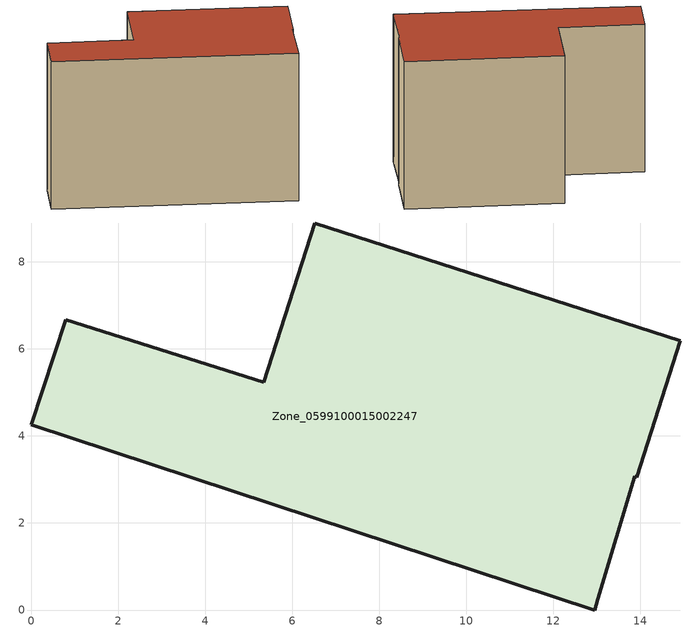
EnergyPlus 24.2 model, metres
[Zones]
Zone_0599100015002247
 floor ground (C_G): 13.02,0.25 12.95,0 0,4.26 0.79,6.67 5.34,5.23 6.51,8.89 14.92,6.19 13.92,3.05 13.87,3.07 z0.8
 wall outside (C_F): 13.87,3.07 13.92,3.05 14.92,6.19 6.51,8.89 5.34,5.23 0.79,6.67 0,4.26 12.95,0 13.02,0.25 13.87,3.07 z0.8:9.63
 roof outside (C_R): 12.95,0 13.02,0.25 13.87,3.07 13.92,3.05 14.92,6.19 6.51,8.89 5.34,5.23 0.79,6.67 0,4.26 z9.63
[BUILDING]
Pand.0599100015002247: North Axis=0; Terrain=City; Loads Convergence Tolerance Value=0.04; Temperature Convergence Tolerance Value=0.4; Solar Distribution=FullExterior; Maximum Number of Warmup Days=25; Minimum Number of Warmup Days=1
[Site:Location]
Rotterdam.The.Hague.AP_ZH_NLD Design_Conditions: Latitude=51.96; Longitude=4.45; Time Zone=1; Elevation=-4.5
[SITE:GROUNDTEMPERATURE:BUILDINGSURFACE]
18, 18, 18, 18, 18, 18, 18, 18, 18, 18, 18, 18
[MATERIAL] Thermal Absorptance=0.9; Solar Absorptance=0.7; Visible Absorptance=0.7
Name | Roughness | Thickness | Conductivity | Density | Specific Heat
G.TI.1965-1974 | MediumSmooth | 0.15 | 0.882353 | 540 | 1210
F.TI.1965-1974 | Rough | 0.3 | 0.697674 | 1920 | 840
R.TI.1965-1974 | MediumRough | 0.2 | 0.232558 | 1500 | 1000
[CONSTRUCTION]
C_G: G.TI.1965-1974
C_F: F.TI.1965-1974
C_R: R.TI.1965-1974
[ZONE]
Zone_0599100015002247: Type=1; Multiplier=1; Ceiling Height=Autocalculate; Volume=Autocalculate; Floor Area=autocalculate; Part of Total Floor Area=Yes
[ZONEINFILTRATION:DESIGNFLOWRATE]
Infil_Zone_0599100015002247: Zone or ZoneList or Space or SpaceList=Zone_0599100015002247; Schedule=AlwaysOn; Design Flow Rate Calculation Method=Flow/Area; Flow Rate per Floor Area=0.003; Constant Term Coefficient=1; Temperature Term Coefficient=0; Velocity Term Coefficient=0; Velocity Squared Term Coefficient=0
[HVACTEMPLATE:ZONE:IDEALLOADSAIRSYSTEM]
Zone_0599100015002247: Maximum Heating Supply Air Temperature=50; Minimum Cooling Supply Air Temperature=13; Maximum Heating Supply Air Humidity Ratio=0.0156; Minimum Cooling Supply Air Humidity Ratio=0.0077; Heating Limit=NoLimit; Cooling Limit=NoLimit; Dehumidification Control Type=ConstantSensibleHeatRatio; Cooling Sensible Heat Ratio=0.7; Dehumidification Setpoint=60; Humidification Control Type=None; Humidification Setpoint=30; Outdoor Air Method=None; Outdoor Air Flow Rate per Person=0.00944; Outdoor Air Flow Rate per Zone Floor Area=0; Outdoor Air Flow Rate per Zone=0; Demand Controlled Ventilation Type=None; Outdoor Air Economizer Type=NoEconomizer; Heat Recovery Type=None; Sensible Heat Recovery Effectiveness=0.7; Latent Heat Recovery Effectiveness=0.65
[ZONECONTROL:THERMOSTAT]
ThermostatControl_Zone_0599100015002247: Zone or ZoneList=Zone_0599100015002247; Control Type Schedule=DualSetpointControlType; Control 1=Thermostat_Zone_0599100015002247; Temperature Difference Between Cutout And Setpoint=0
[THERMOSTATSETPOINT:DUALSETPOINT]
Thermostat_Zone_0599100015002247: Heating Setpoint Temperature Schedule=HeatingSetpoint_Zone_0599100015002247; Cooling Setpoint Temperature Schedule=CoolingSetpoint_Zone_0599100015002247
[SCHEDULE:COMPACT]
HeatingSetpoint_Zone_0599100015002247: Through: 12/31, For: AllDays, Until: 24:00, 21
CoolingSetpoint_Zone_0599100015002247: Through: 12/31, For: AllDays, Until: 24:00, 24
DualSetpointControlType: Through: 12/31, For: AllDays, Until: 24:00, 4
AlwaysOn: Through: 12/31, For: AllDays, Until: 24:00, 1
